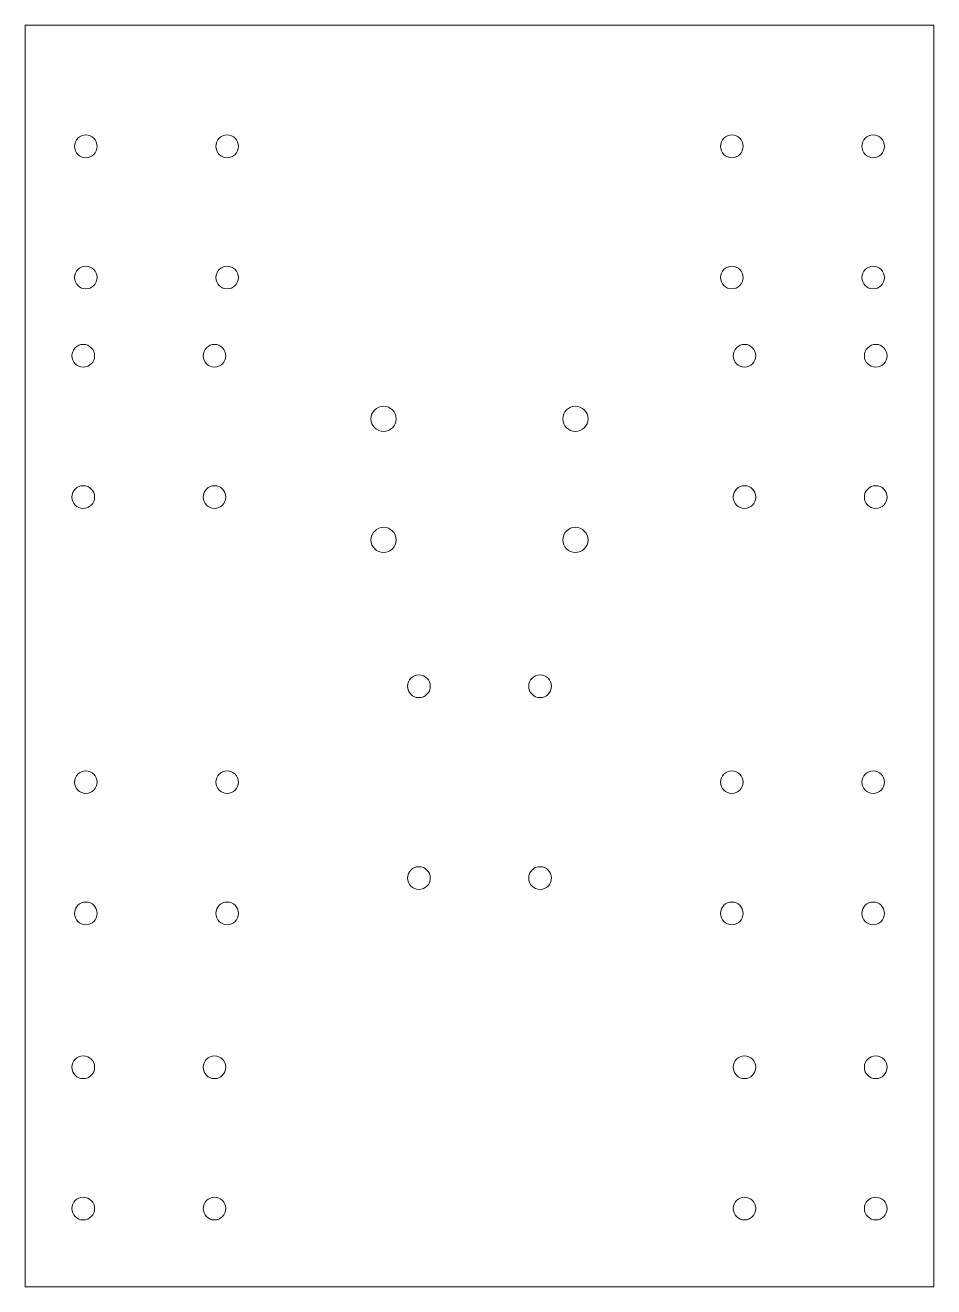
# Model space of a CAD drawing. Header units: millimetres. Extents: x 0 to 180, y 0 to 250.
import ezdxf

# ---------------------------------------------------------------- set-up
doc = ezdxf.new("R2010")
doc.units = ezdxf.units.MM

msp = doc.modelspace()

# ---------------------------------------------------------------- linework, layer by layer
at = {"color": 7, "linetype": 'Continuous', "lineweight": 15}
for p, q in [((180, 250), (0, 250)), ((0, 250), (0, 0)), ((180, 0), (180, 250)), ((0, 0), (180, 0))]:
    msp.add_line(p, q, dxfattribs=at)
for centre, radius in [((12, 226), 2.25), ((40, 226), 2.25), ((140, 226), 2.25), ((168, 226), 2.25), ((12, 200), 2.25), ((40, 200), 2.25), ((140, 200), 2.25), ((168, 200), 2.25), ((11.5, 184.5), 2.25), ((37.5, 184.5), 2.25), ((142.5, 184.5), 2.25), ((168.5, 184.5), 2.25), ((71, 172), 2.5), ((109, 172), 2.5), ((11.5, 156.5), 2.25), ((37.5, 156.5), 2.25), ((142.5, 156.5), 2.25), ((168.5, 156.5), 2.25), ((71, 148), 2.5), ((109, 148), 2.5), ((78, 119), 2.25), ((102, 119), 2.25), ((12, 100), 2.25), ((40, 100), 2.25), ((140, 100), 2.25), ((168, 100), 2.25), ((78, 81), 2.25), ((102, 81), 2.25), ((12, 74), 2.25), ((40, 74), 2.25), ((140, 74), 2.25), ((168, 74), 2.25), ((11.5, 43.5), 2.25), ((37.5, 43.5), 2.25), ((142.5, 43.5), 2.25), ((168.5, 43.5), 2.25), ((11.5, 15.5), 2.25), ((37.5, 15.5), 2.25), ((142.5, 15.5), 2.25), ((168.5, 15.5), 2.25)]:
    msp.add_circle(centre, radius, dxfattribs=at)

doc.saveas('drawing.dxf')
